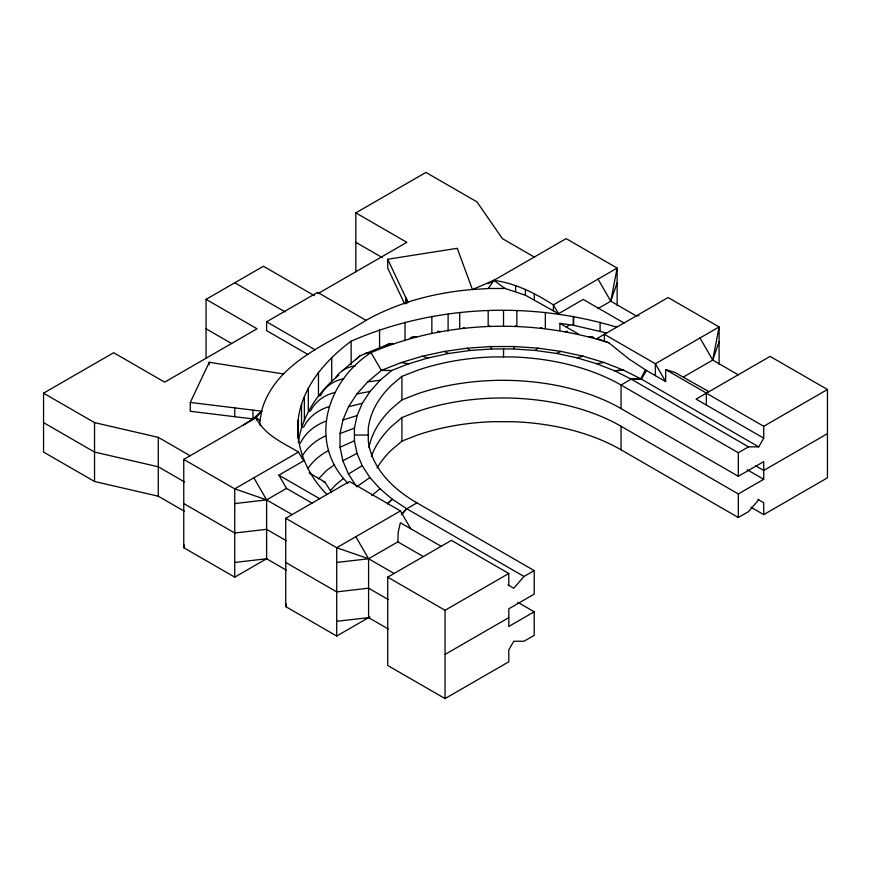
<?xml version="1.0" encoding="UTF-8"?>
<svg xmlns="http://www.w3.org/2000/svg" width="871" height="871" viewBox="0 0 871 871"><rect width="100%" height="100%" fill="white"/><g stroke="black" fill="none" stroke-linecap="round" stroke-linejoin="round"><path stroke-width="1.31" d="M616.744 327.18C530.33 300.941 434.15 304.948 351.144 341.171C325.308 360.474 301.943 387.083 298.067 420.29C295.476 447.912 307.67 475.12 326.908 494.51M347.867 483.22C307.626 442.718 326.767 381.084 371.013 352.646C445.527 320.626 531.822 318.198 608.829 342.771L628.895 358.961L646.456 370.469L665.651 381.552L665.651 369.587L675.047 372.516L708.961 391.689L706.446 393.137L665.651 369.587M508.795 585.356L508.795 573.477L451.428 540.368L387.704 577.157L387.704 665.466L445.059 698.586L508.795 661.786L508.795 649.918L513.803 641.23L524.004 641.23L534.195 635.351L534.195 611.801L508.795 626.467L508.795 608.807L534.195 594.131L534.195 570.581L524.004 576.471L406.735 508.773L392.32 499.235L379.985 488.773L369.892 477.537L356.718 486.802L348.433 474.02L342.836 460.759L340.038 447.193L340.06 433.54L342.913 419.996L348.542 406.735L356.87 393.953L367.802 381.846L381.367 370.393L401.204 362.565L422.174 356.25L444.308 351.438L467.27 348.193L490.743 346.549L514.391 346.538L537.875 348.15L560.848 351.383L582.993 356.163L603.995 362.445L623.538 370.131L641.437 379.157L758.706 446.856L763.715 438.167L763.715 426.3L827.45 389.5L827.45 477.82L763.715 514.609L750.846 507.172M369.892 477.537L362.205 465.68L357.023 453.388L354.421 440.824L354.443 428.162L357.088 415.598L362.303 403.306L370.033 391.46L380.159 380.235L391.71 370.48L408.608 363.806L428.053 357.97L448.576 353.506L469.861 350.49L491.625 348.966L513.542 348.955L535.317 350.458L556.613 353.441L577.146 357.883L596.602 363.708L614.73 370.828L631.235 379.157L748.505 446.856L758.706 446.856M503.514 356.936L503.569 348.955M259.852 425.146L259.939 420.334L262.149 409.109A189.377 109.332 0 0 1 280.571 377.056C303.99 351.438 337.262 338.558 366.038 320.332C380.975 311.905 396.904 305.438 413.29 300.419A189.377 109.332 0 0 1 468.827 289.793L488.272 288.519L505.038 288.443L525.42 295.236L558.507 313.712L583.211 299.439L623.995 322.989M336.718 562.437L368.585 558.768L397.851 541.871L398.199 532.355L400.366 522.752L441.151 546.302M266.776 558.67L234.745 577.157L183.759 547.728L184.271 545.072M369.925 616.864L336.718 636.037L285.732 606.597L286.243 603.951M597.887 308.628L610.767 301.192L617.136 268.083L566.15 238.643L489.796 282.727M683.463 376.969L712.728 360.071L719.108 326.952L668.122 297.523L596.853 338.667M298.328 442.577C301.91 415.707 318.209 391.994 338.863 375.085M638.911 315.607L636.255 315.912L610.767 301.192L617.136 282.803M738.227 374.791L712.728 360.071L719.108 341.672M513.542 348.955L514.391 346.538M190.281 402.435L261.746 411.188L256.03 417.688L252.96 418.94L190.281 411.275L190.281 402.435L209.258 362.282L283.652 373.997M645.422 369.794L640.697 378.787L631.235 379.157L621.045 385.036A167.221 96.55 0 0 0 513.552 356.968L493.476 356.914A167.221 96.55 0 0 0 417.329 370.327L401.912 376.37L391.449 385.265A167.221 96.55 0 0 0 368.215 429.229L368.302 440.824A167.221 96.55 0 0 0 416.937 502.883L534.195 570.581M646.456 370.469L641.437 379.157L631.235 379.157M488.272 288.519L493.879 280.375C515.556 283.195 535.164 293.342 553.401 304.872L558.507 313.712M318.394 478.952L326.832 470.264L334.649 464.689M401.64 514.652L406.735 508.773L416.937 502.883M524.004 576.471L513.803 588.252L507.945 584.866M758.706 499.845L748.505 511.615L738.314 517.505L621.045 449.806A167.221 96.55 0 0 0 513.552 421.727L493.476 421.673A167.221 96.55 0 0 0 417.329 435.086L401.912 441.129L391.449 450.035A167.221 96.55 0 0 0 377.099 467.89M331.513 491.854L330.392 490.613L336.075 484.505L343.555 478.408M401.313 514.445L406.735 508.773M387.573 503.808L392.32 499.235L387.366 503.634M355.869 359.701L360.028 355.804L389.587 343.773M535.317 350.458L537.875 348.15M261.746 411.188L250.935 420.639M371.373 456.393A167.221 96.55 0 0 1 391.449 426.485L401.912 417.579L417.329 411.537A167.221 96.55 0 0 1 621.045 426.257L738.314 493.955L763.715 479.29L763.715 461.619L738.314 476.295L621.045 408.586A167.221 96.55 0 0 0 417.329 393.877L401.912 399.92L391.449 408.815A167.221 96.55 0 0 0 368.956 447.64M342.314 370.763L360.028 355.804M371.732 495.545L379.985 488.773M243.281 425.048L252.96 418.94L252.96 410.11M348.433 474.02L362.205 465.68M184.445 511.321L158.272 496.209L94.536 481.5L43.55 452.06L43.55 393.18L113.655 352.711L164.641 382.151L257.054 328.792L206.068 299.363L206.068 358.231M206.068 299.363L263.423 266.243L314.409 295.683M355.836 271.763L355.836 212.883L425.941 172.414L476.927 201.854L502.415 238.643L534.282 257.043M308.127 354.606L266.613 330.632L266.613 321.802L317.599 292.362L366.038 320.332M317.915 293.647L406.822 242.323L355.836 212.883M183.759 547.728L183.759 459.42L256.03 417.688L259.939 420.334M312.014 503.122L286.515 488.402L278.872 475.152L303.576 460.89L298.481 452.06L234.745 488.849L183.759 459.42M286.515 488.402L266.613 499.889L234.745 503.569M566.15 326.952L569.95 324.752M285.732 606.597L285.732 518.289L349.467 481.489L400.442 510.929L410.731 528.741M400.442 510.929L336.718 547.728L285.732 518.289M387.704 577.157L445.059 610.277L508.795 573.477M621.045 408.586L621.045 385.036L738.314 452.746L748.505 446.856M445.059 654.426L508.795 617.637M827.45 433.66L763.715 470.46L755.484 465.702M488.043 283.608L493.879 280.375L504.908 288.421M342.836 460.759L357.023 453.388M556.613 353.441L560.848 351.383M340.038 447.193L354.421 440.824M493.879 280.375L472.42 289.553L457.264 248.3L387.704 259.253L387.704 268.083L404.601 303.859M340.06 433.54L354.443 428.162M342.913 419.996L357.088 415.598M577.146 357.883L582.993 356.163M348.542 406.735L362.303 403.306M356.87 393.953L370.033 391.46M596.602 363.708L603.995 362.445M565.094 331.655L567.5 331.307M365.134 353.43L371.013 352.646L381.367 370.393L391.71 370.48M367.802 381.846L380.159 380.235M622.819 369.848L614.73 370.828L623.538 370.131M234.745 562.448L266.613 558.768L286.309 570.135M336.718 621.317L368.585 617.637L388.281 629.014M588.85 336.783L592.171 336.642L593.859 337.567M354.432 435.065L368.259 435.032M323.25 481.75L324.785 481.957L330.392 490.613M559.901 330.033L559.901 323.348L573.227 325.221L606.673 332.994M401.204 362.565L408.608 363.806M43.55 393.18L94.536 422.62L158.272 437.34L190.128 455.74M422.174 356.25L428.053 357.97M597.06 338.547L608.829 342.771M444.308 351.438L448.576 353.506M827.45 389.5L770.095 356.391L696.081 399.125L763.715 438.167M763.715 426.3L706.359 393.18L706.359 405.059M559.901 323.348L578.573 334.126M355.836 242.323L382.489 257.707M747.22 469.763L763.715 479.29M757.868 499.355L763.715 502.741L763.715 514.609M234.745 282.803L285.078 311.862M266.613 321.802L315.052 349.772M206.068 328.792L231.555 343.512M298.481 452.06C282.966 442.838 264.327 434.923 256.03 417.688L256.782 420.138M309.14 472.931L324.785 481.957M517.788 602.318L534.195 611.801M397.851 541.871L423.339 556.58M278.872 475.152L319.657 498.702M292.101 514.609L266.613 499.889L234.745 488.849L234.745 577.157M394.073 573.477L368.585 558.768L336.718 547.728L336.718 636.037M184.445 481.892L158.272 466.78L94.536 452.06L43.55 422.62M286.309 540.706L266.613 529.328L234.745 533.008L183.759 503.569M388.281 599.575L368.585 588.197L336.718 591.877L285.732 562.448M467.27 348.193L469.861 350.49M699.99 337.992L712.728 360.071M665.651 381.552L655.373 363.751L604.387 334.312L604.387 341.171M598.018 279.123L610.767 301.192M355.836 536.688L368.585 558.768L368.585 617.637M253.864 477.809L266.613 499.889L266.613 558.768M387.704 259.253L407.987 302.204M490.743 346.549L491.625 348.966M738.314 452.746L738.314 476.295M738.314 493.955L738.314 517.505M719.108 364.416L719.108 326.952L655.373 363.751L655.373 375.619M621.045 426.257L621.045 449.806M617.136 305.547L617.136 268.083L553.401 304.872L553.401 310.762M600.086 322.194L600.086 331.024M573.673 316.478L573.673 325.319M573.227 316.391L573.227 325.221M545.355 312.471L545.355 328.171M534.282 293.843L534.282 299.722M525.42 289.346L525.42 295.236M516.873 310.512L516.873 326.211M515.621 285.568L515.621 291.458M503.525 310.512L503.525 326.211M488.185 310.522L488.185 326.222M459.714 312.515L459.714 328.215M448.097 314.159L448.097 331.176M445.059 610.277L445.059 698.586M431.853 316.467L431.853 333.473M406.822 299.722L406.822 303.511M405.734 297.414L405.734 303.718M405.015 322.303L405.015 340.615M401.912 376.37L401.912 399.92M401.912 417.579L401.912 441.129M379.571 329.946L379.571 348.269M351.144 341.171L351.144 364.72M331.709 357.589L331.709 381.139M318.459 372.276L318.459 395.826L320.55 395.663A52.532 39.162 37.7 0 1 343.718 378.787M308.345 387.769L308.345 411.319L310.533 411.014A52.532 40.97 28.2 0 1 334.769 392.494M304.371 397.143L304.371 420.693M301.518 403.85L301.518 427.4L303.761 426.942A52.532 42.2 17.6 0 1 328.726 406.724M298.067 420.29L298.067 438.614M234.778 407.889L234.778 416.719M209.258 362.282L209.258 364.797M158.272 437.34L158.272 496.209M94.536 422.62L94.536 481.5M489.371 325.928A52.532 2.613 88 0 1 489.872 326.473M463.209 327.757A52.532 7.708 84 0 1 464.679 328.236M437.623 331.383A52.532 12.695 79.9 0 1 440.04 331.72M385.929 345.58A52.532 22.047 70.9 0 1 393.79 343.653M515.24 326.451A52.532 2.526 -88 0 1 515.73 325.906M410.056 338.318A52.532 17.496 75.5 0 1 416.294 336.881M540.434 328.193A52.532 7.621 -84 0 1 541.893 327.714M300.343 443.23A52.532 42.821 6 0 1 325.678 421.27M335.966 377.132A52.532 36.789 46.1 0 1 355.433 365.798M301.954 456.48A52.532 42.821 -5.8 0 1 325.645 435.914M307.899 468.424A52.532 42.211 -17.4 0 1 328.661 450.459"/></g></svg>
